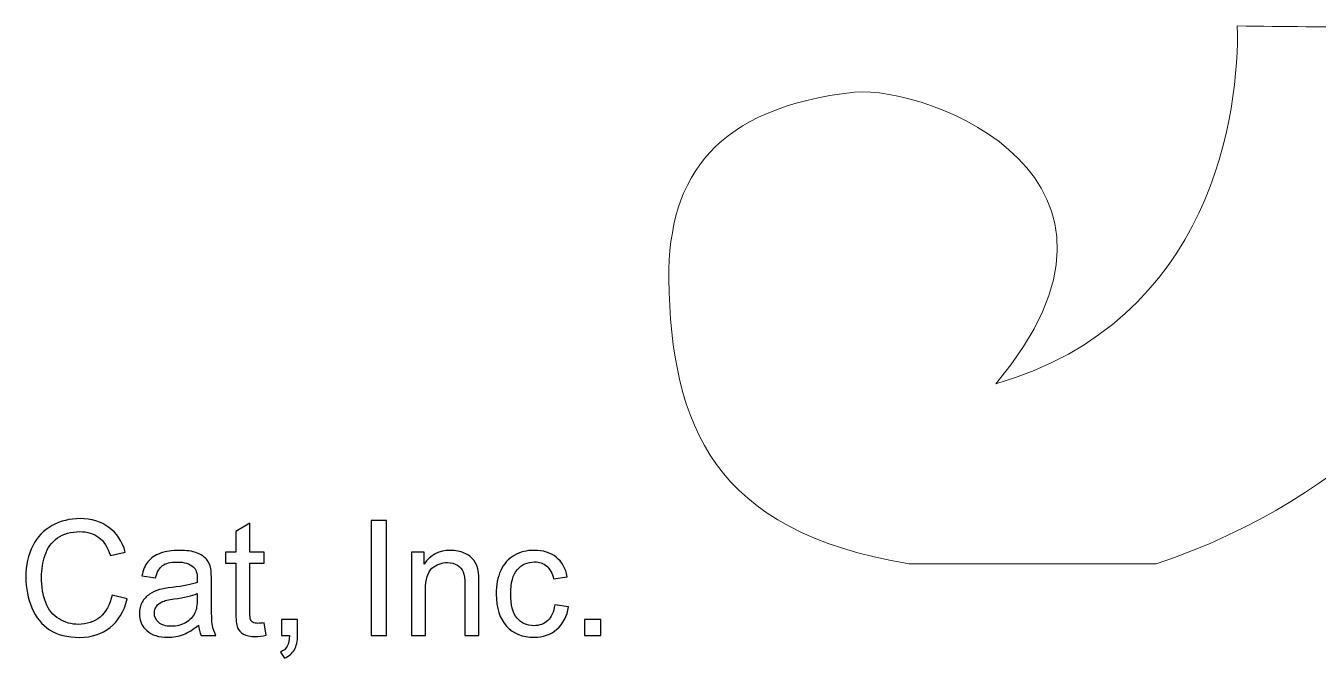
# Model space of a CAD drawing. Header units: inches. Extents: x -11.3 to 11.3, y -7.4 to 8.6.
# Drawn here: x -7.223 to -3.191, y -7.335 to -5.364 of the extents above; entities that cross this region are included whole.
import ezdxf

# ---------------------------------------------------------------- set-up
doc = ezdxf.new("R2010")
doc.units = ezdxf.units.IN
doc.header["$MEASUREMENT"] = 0
doc.layers.add('Layer 1', color=7, linetype='Continuous')

msp = doc.modelspace()

# ---------------------------------------------------------------- linework, layer by layer
at = {"layer": 'Layer 1', "color": 250, "lineweight": 9}
msp.add_open_spline([(-2.6107, -5.3708), (-2.9095, -5.3652), (-3.1444, -5.3697), (-3.4432, -5.3641), (-3.4432, -5.3641), (-3.4351, -5.6258), (-3.5209, -6.2874), (-4.1968, -6.4796), (-4.1968, -6.4796), (-3.6561, -5.838), (-4.4036, -5.551), (-4.6372, -5.5704), (-4.6372, -5.5704), (-5.0678, -5.6202), (-5.2171, -5.8282), (-5.2171, -6.1523), (-5.2171, -6.1523), (-5.208, -6.6124), (-5.0782, -6.9394), (-4.4671, -7.0412), (-4.4671, -7.0412), (-4.2102, -7.0412), (-3.9532, -7.0412), (-3.6963, -7.0412), (-3.6963, -7.0412), (-3.0752, -6.8363), (-2.6783, -6.373), (-2.7258, -6.1454), (-2.7258, -6.1454), (-2.7258, -6.1454), (-2.6107, -6.1471), (-2.6107, -6.1471)], degree=3, knots=[0, 0, 0, 0, 0.111111, 0.111111, 0.111111, 0.111111, 0.222222, 0.222222, 0.222222, 0.222222, 0.333333, 0.333333, 0.333333, 0.333333, 0.444444, 0.444444, 0.444444, 0.444444, 0.555556, 0.555556, 0.555556, 0.555556, 0.666667, 0.666667, 0.666667, 0.666667, 0.777778, 0.777778, 0.777778, 0.777778, 1, 1, 1, 1], dxfattribs=at)
at = {"layer": 'Layer 1', "color": 250}
for points, knots in [([(-6.9537, -7.1386), (-6.9537, -7.1386), (-6.9062, -7.1506), (-6.9062, -7.1506), (-6.9062, -7.1506), (-6.9162, -7.1895), (-6.9341, -7.2191), (-6.9598, -7.2396), (-6.9598, -7.2396), (-6.9857, -7.2601), (-7.0172, -7.2702), (-7.0545, -7.2702), (-7.0545, -7.2702), (-7.0931, -7.2702), (-7.1244, -7.2624), (-7.1486, -7.2467), (-7.1486, -7.2467), (-7.1727, -7.231), (-7.1912, -7.2082), (-7.2037, -7.1785), (-7.2037, -7.1785), (-7.2163, -7.1486), (-7.2227, -7.1166), (-7.2227, -7.0825), (-7.2227, -7.0825), (-7.2227, -7.0452), (-7.2156, -7.0127), (-7.2013, -6.985), (-7.2013, -6.985), (-7.1871, -6.9572), (-7.1668, -6.9361), (-7.1405, -6.9217), (-7.1405, -6.9217), (-7.1142, -6.9073), (-7.0853, -6.9001), (-7.0537, -6.9001), (-7.0537, -6.9001), (-7.0179, -6.9001), (-6.9878, -6.9092), (-6.9634, -6.9275), (-6.9634, -6.9275), (-6.939, -6.9457), (-6.922, -6.9713), (-6.9124, -7.0044), (-6.9124, -7.0044), (-6.9124, -7.0044), (-6.959, -7.0154), (-6.959, -7.0154), (-6.959, -7.0154), (-6.9673, -6.9893), (-6.9793, -6.9704), (-6.9952, -6.9585), (-6.9952, -6.9585), (-7.0109, -6.9466), (-7.0307, -6.9406), (-7.0547, -6.9406), (-7.0547, -6.9406), (-7.0822, -6.9406), (-7.1052, -6.9472), (-7.1237, -6.9604), (-7.1237, -6.9604), (-7.1422, -6.9736), (-7.1552, -6.9913), (-7.1626, -7.0136), (-7.1626, -7.0136), (-7.1701, -7.0357), (-7.1738, -7.0586), (-7.1738, -7.0822), (-7.1738, -7.0822), (-7.1738, -7.1127), (-7.1694, -7.1392), (-7.1606, -7.162), (-7.1606, -7.162), (-7.1517, -7.1846), (-7.1379, -7.2016), (-7.1192, -7.2129), (-7.1192, -7.2129), (-7.1004, -7.2241), (-7.0802, -7.2297), (-7.0583, -7.2297), (-7.0583, -7.2297), (-7.0318, -7.2297), (-7.0094, -7.2221), (-6.991, -7.2068), (-6.991, -7.2068), (-6.9726, -7.1915), (-6.9602, -7.1687), (-6.9537, -7.1386)], [0, 0, 0, 0, 0.043478, 0.043478, 0.043478, 0.043478, 0.086957, 0.086957, 0.086957, 0.086957, 0.130435, 0.130435, 0.130435, 0.130435, 0.173913, 0.173913, 0.173913, 0.173913, 0.217391, 0.217391, 0.217391, 0.217391, 0.26087, 0.26087, 0.26087, 0.26087, 0.304348, 0.304348, 0.304348, 0.304348, 0.347826, 0.347826, 0.347826, 0.347826, 0.391304, 0.391304, 0.391304, 0.391304, 0.434783, 0.434783, 0.434783, 0.434783, 0.478261, 0.478261, 0.478261, 0.478261, 0.521739, 0.521739, 0.521739, 0.521739, 0.565217, 0.565217, 0.565217, 0.565217, 0.608696, 0.608696, 0.608696, 0.608696, 0.652174, 0.652174, 0.652174, 0.652174, 0.695652, 0.695652, 0.695652, 0.695652, 0.73913, 0.73913, 0.73913, 0.73913, 0.782609, 0.782609, 0.782609, 0.782609, 0.826087, 0.826087, 0.826087, 0.826087, 0.869565, 0.869565, 0.869565, 0.869565, 0.913043, 0.913043, 0.913043, 0.913043, 1, 1, 1, 1]), ([(-6.4795, -7.2248), (-6.4795, -7.2248), (-6.4732, -7.2636), (-6.4732, -7.2636), (-6.4732, -7.2636), (-6.4855, -7.2662), (-6.4966, -7.2676), (-6.5063, -7.2676), (-6.5063, -7.2676), (-6.5223, -7.2676), (-6.5347, -7.2651), (-6.5435, -7.26), (-6.5435, -7.26), (-6.5522, -7.255), (-6.5584, -7.2483), (-6.562, -7.2401), (-6.562, -7.2401), (-6.5656, -7.2319), (-6.5674, -7.2146), (-6.5674, -7.1882), (-6.5674, -7.1882), (-6.5674, -7.1882), (-6.5674, -7.0391), (-6.5674, -7.0391), (-6.5674, -7.0391), (-6.5674, -7.0391), (-6.5997, -7.0391), (-6.5997, -7.0391), (-6.5997, -7.0391), (-6.5997, -7.0391), (-6.5997, -7.0049), (-6.5997, -7.0049), (-6.5997, -7.0049), (-6.5997, -7.0049), (-6.5674, -7.0049), (-6.5674, -7.0049), (-6.5674, -7.0049), (-6.5674, -7.0049), (-6.5674, -6.9406), (-6.5674, -6.9406), (-6.5674, -6.9406), (-6.5674, -6.9406), (-6.5237, -6.9143), (-6.5237, -6.9143), (-6.5237, -6.9143), (-6.5237, -6.9143), (-6.5237, -7.0049), (-6.5237, -7.0049), (-6.5237, -7.0049), (-6.5237, -7.0049), (-6.4795, -7.0049), (-6.4795, -7.0049), (-6.4795, -7.0049), (-6.4795, -7.0049), (-6.4795, -7.0391), (-6.4795, -7.0391), (-6.4795, -7.0391), (-6.4795, -7.0391), (-6.5237, -7.0391), (-6.5237, -7.0391), (-6.5237, -7.0391), (-6.5237, -7.0391), (-6.5237, -7.1906), (-6.5237, -7.1906), (-6.5237, -7.1906), (-6.5237, -7.2032), (-6.5229, -7.2112), (-6.5214, -7.2148), (-6.5214, -7.2148), (-6.5198, -7.2184), (-6.5173, -7.2212), (-6.5138, -7.2234), (-6.5138, -7.2234), (-6.5103, -7.2255), (-6.5053, -7.2266), (-6.4988, -7.2266), (-6.4988, -7.2266), (-6.4939, -7.2266), (-6.4875, -7.226), (-6.4795, -7.2248)], [0, 0, 0, 0, 0.047619, 0.047619, 0.047619, 0.047619, 0.095238, 0.095238, 0.095238, 0.095238, 0.142857, 0.142857, 0.142857, 0.142857, 0.190476, 0.190476, 0.190476, 0.190476, 0.238095, 0.238095, 0.238095, 0.238095, 0.285714, 0.285714, 0.285714, 0.285714, 0.333333, 0.333333, 0.333333, 0.333333, 0.380952, 0.380952, 0.380952, 0.380952, 0.428571, 0.428571, 0.428571, 0.428571, 0.47619, 0.47619, 0.47619, 0.47619, 0.52381, 0.52381, 0.52381, 0.52381, 0.571429, 0.571429, 0.571429, 0.571429, 0.619048, 0.619048, 0.619048, 0.619048, 0.666667, 0.666667, 0.666667, 0.666667, 0.714286, 0.714286, 0.714286, 0.714286, 0.761905, 0.761905, 0.761905, 0.761905, 0.809524, 0.809524, 0.809524, 0.809524, 0.857143, 0.857143, 0.857143, 0.857143, 0.904762, 0.904762, 0.904762, 0.904762, 1, 1, 1, 1]), ([(-6.145, -7.2641), (-6.145, -7.2641), (-6.145, -6.9062), (-6.145, -6.9062), (-6.145, -6.9062), (-6.145, -6.9062), (-6.0977, -6.9062), (-6.0977, -6.9062), (-6.0977, -6.9062), (-6.0977, -6.9062), (-6.0977, -7.2641), (-6.0977, -7.2641), (-6.0977, -7.2641), (-6.0977, -7.2641), (-6.145, -7.2641), (-6.145, -7.2641)], [0, 0, 0, 0, 0.2, 0.2, 0.2, 0.2, 0.4, 0.4, 0.4, 0.4, 0.6, 0.6, 0.6, 0.6, 1, 1, 1, 1]), ([(-6.6843, -7.2321), (-6.7007, -7.246), (-6.7163, -7.2557), (-6.7313, -7.2615), (-6.7313, -7.2615), (-6.7464, -7.2671), (-6.7626, -7.27), (-6.7798, -7.27), (-6.7798, -7.27), (-6.8083, -7.27), (-6.8302, -7.2631), (-6.8455, -7.2491), (-6.8455, -7.2491), (-6.8607, -7.2352), (-6.8684, -7.2174), (-6.8684, -7.1958), (-6.8684, -7.1958), (-6.8684, -7.1831), (-6.8656, -7.1715), (-6.8597, -7.161), (-6.8597, -7.161), (-6.854, -7.1505), (-6.8464, -7.1421), (-6.8371, -7.1357), (-6.8371, -7.1357), (-6.8277, -7.1294), (-6.8172, -7.1246), (-6.8054, -7.1213), (-6.8054, -7.1213), (-6.7968, -7.1191), (-6.7838, -7.1168), (-6.7664, -7.1147), (-6.7664, -7.1147), (-6.7309, -7.1105), (-6.7047, -7.1055), (-6.688, -7.0996), (-6.688, -7.0996), (-6.6878, -7.0936), (-6.6877, -7.0897), (-6.6877, -7.0881), (-6.6877, -7.0881), (-6.6877, -7.0702), (-6.6919, -7.0576), (-6.7002, -7.0503), (-6.7002, -7.0503), (-6.7114, -7.0403), (-6.7282, -7.0354), (-6.7502, -7.0354), (-6.7502, -7.0354), (-6.7709, -7.0354), (-6.7862, -7.039), (-6.7961, -7.0462), (-6.7961, -7.0462), (-6.8059, -7.0535), (-6.8132, -7.0663), (-6.8179, -7.0847), (-6.8179, -7.0847), (-6.8179, -7.0847), (-6.8608, -7.0788), (-6.8608, -7.0788), (-6.8608, -7.0788), (-6.8569, -7.0605), (-6.8505, -7.0456), (-6.8416, -7.0343), (-6.8416, -7.0343), (-6.8327, -7.023), (-6.8197, -7.0142), (-6.8027, -7.0081), (-6.8027, -7.0081), (-6.7858, -7.0021), (-6.7662, -6.999), (-6.7439, -6.999), (-6.7439, -6.999), (-6.7217, -6.999), (-6.7038, -7.0016), (-6.69, -7.0068), (-6.69, -7.0068), (-6.6762, -7.0121), (-6.666, -7.0186), (-6.6594, -7.0265), (-6.6594, -7.0265), (-6.6529, -7.0344), (-6.6484, -7.0443), (-6.6457, -7.0564), (-6.6457, -7.0564), (-6.6443, -7.0639), (-6.6436, -7.0774), (-6.6436, -7.0969), (-6.6436, -7.0969), (-6.6436, -7.0969), (-6.6436, -7.1555), (-6.6436, -7.1555), (-6.6436, -7.1555), (-6.6436, -7.1964), (-6.6427, -7.2222), (-6.6407, -7.233), (-6.6407, -7.233), (-6.6389, -7.2438), (-6.6352, -7.2542), (-6.6297, -7.2641), (-6.6297, -7.2641), (-6.6297, -7.2641), (-6.6756, -7.2641), (-6.6756, -7.2641), (-6.6756, -7.2641), (-6.6801, -7.2551), (-6.6831, -7.2444), (-6.6843, -7.2321)], [0, 0, 0, 0, 0.035714, 0.035714, 0.035714, 0.035714, 0.071429, 0.071429, 0.071429, 0.071429, 0.107143, 0.107143, 0.107143, 0.107143, 0.142857, 0.142857, 0.142857, 0.142857, 0.178571, 0.178571, 0.178571, 0.178571, 0.214286, 0.214286, 0.214286, 0.214286, 0.25, 0.25, 0.25, 0.25, 0.285714, 0.285714, 0.285714, 0.285714, 0.321429, 0.321429, 0.321429, 0.321429, 0.357143, 0.357143, 0.357143, 0.357143, 0.392857, 0.392857, 0.392857, 0.392857, 0.428571, 0.428571, 0.428571, 0.428571, 0.464286, 0.464286, 0.464286, 0.464286, 0.5, 0.5, 0.5, 0.5, 0.535714, 0.535714, 0.535714, 0.535714, 0.571429, 0.571429, 0.571429, 0.571429, 0.607143, 0.607143, 0.607143, 0.607143, 0.642857, 0.642857, 0.642857, 0.642857, 0.678571, 0.678571, 0.678571, 0.678571, 0.714286, 0.714286, 0.714286, 0.714286, 0.75, 0.75, 0.75, 0.75, 0.785714, 0.785714, 0.785714, 0.785714, 0.821429, 0.821429, 0.821429, 0.821429, 0.857143, 0.857143, 0.857143, 0.857143, 0.892857, 0.892857, 0.892857, 0.892857, 0.928571, 0.928571, 0.928571, 0.928571, 1, 1, 1, 1]), ([(-6.0197, -7.2641), (-6.0197, -7.2641), (-6.0197, -7.0049), (-6.0197, -7.0049), (-6.0197, -7.0049), (-6.0197, -7.0049), (-5.9802, -7.0049), (-5.9802, -7.0049), (-5.9802, -7.0049), (-5.9802, -7.0049), (-5.9802, -7.0417), (-5.9802, -7.0417), (-5.9802, -7.0417), (-5.9612, -7.0132), (-5.9337, -6.999), (-5.8977, -6.999), (-5.8977, -6.999), (-5.8821, -6.999), (-5.8677, -7.0018), (-5.8547, -7.0074), (-5.8547, -7.0074), (-5.8415, -7.0131), (-5.8317, -7.0204), (-5.8252, -7.0296), (-5.8252, -7.0296), (-5.8187, -7.0386), (-5.8142, -7.0495), (-5.8115, -7.062), (-5.8115, -7.062), (-5.8099, -7.0701), (-5.8091, -7.0844), (-5.8091, -7.1047), (-5.8091, -7.1047), (-5.8091, -7.1047), (-5.8091, -7.2641), (-5.8091, -7.2641), (-5.8091, -7.2641), (-5.8091, -7.2641), (-5.8531, -7.2641), (-5.8531, -7.2641), (-5.8531, -7.2641), (-5.8531, -7.2641), (-5.8531, -7.1064), (-5.8531, -7.1064), (-5.8531, -7.1064), (-5.8531, -7.0886), (-5.8547, -7.0751), (-5.8582, -7.0662), (-5.8582, -7.0662), (-5.8616, -7.0574), (-5.8677, -7.0503), (-5.8763, -7.0451), (-5.8763, -7.0451), (-5.8851, -7.0397), (-5.8952, -7.0371), (-5.907, -7.0371), (-5.907, -7.0371), (-5.9257, -7.0371), (-5.9418, -7.0431), (-5.9555, -7.0549), (-5.9555, -7.0549), (-5.9691, -7.0668), (-5.9758, -7.0893), (-5.9758, -7.1226), (-5.9758, -7.1226), (-5.9758, -7.1226), (-5.9758, -7.2641), (-5.9758, -7.2641), (-5.9758, -7.2641), (-5.9758, -7.2641), (-6.0197, -7.2641), (-6.0197, -7.2641)], [0, 0, 0, 0, 0.052632, 0.052632, 0.052632, 0.052632, 0.105263, 0.105263, 0.105263, 0.105263, 0.157895, 0.157895, 0.157895, 0.157895, 0.210526, 0.210526, 0.210526, 0.210526, 0.263158, 0.263158, 0.263158, 0.263158, 0.315789, 0.315789, 0.315789, 0.315789, 0.368421, 0.368421, 0.368421, 0.368421, 0.421053, 0.421053, 0.421053, 0.421053, 0.473684, 0.473684, 0.473684, 0.473684, 0.526316, 0.526316, 0.526316, 0.526316, 0.578947, 0.578947, 0.578947, 0.578947, 0.631579, 0.631579, 0.631579, 0.631579, 0.684211, 0.684211, 0.684211, 0.684211, 0.736842, 0.736842, 0.736842, 0.736842, 0.789474, 0.789474, 0.789474, 0.789474, 0.842105, 0.842105, 0.842105, 0.842105, 0.894737, 0.894737, 0.894737, 0.894737, 1, 1, 1, 1]), ([(-5.5725, -7.1691), (-5.5725, -7.1691), (-5.5293, -7.1748), (-5.5293, -7.1748), (-5.5293, -7.1748), (-5.534, -7.2046), (-5.5461, -7.2279), (-5.5656, -7.2447), (-5.5656, -7.2447), (-5.585, -7.2616), (-5.6089, -7.27), (-5.6372, -7.27), (-5.6372, -7.27), (-5.6727, -7.27), (-5.7012, -7.2584), (-5.7227, -7.2352), (-5.7227, -7.2352), (-5.7443, -7.2121), (-5.7552, -7.1788), (-5.7552, -7.1355), (-5.7552, -7.1355), (-5.7552, -7.1075), (-5.7505, -7.083), (-5.7412, -7.062), (-5.7412, -7.062), (-5.7319, -7.041), (-5.7178, -7.0252), (-5.6988, -7.0147), (-5.6988, -7.0147), (-5.6799, -7.0042), (-5.6592, -6.999), (-5.637, -6.999), (-5.637, -6.999), (-5.6088, -6.999), (-5.5857, -7.0061), (-5.5679, -7.0204), (-5.5679, -7.0204), (-5.55, -7.0346), (-5.5385, -7.0548), (-5.5334, -7.0811), (-5.5334, -7.0811), (-5.5334, -7.0811), (-5.5762, -7.0876), (-5.5762, -7.0876), (-5.5762, -7.0876), (-5.5802, -7.0702), (-5.5874, -7.0571), (-5.5977, -7.0483), (-5.5977, -7.0483), (-5.6081, -7.0396), (-5.6206, -7.0351), (-5.6352, -7.0351), (-5.6352, -7.0351), (-5.6574, -7.0351), (-5.6754, -7.0431), (-5.6892, -7.059), (-5.6892, -7.059), (-5.7031, -7.0748), (-5.71, -7.0999), (-5.71, -7.1342), (-5.71, -7.1342), (-5.71, -7.1691), (-5.7033, -7.1944), (-5.6899, -7.2102), (-5.6899, -7.2102), (-5.6766, -7.226), (-5.6592, -7.2339), (-5.6377, -7.2339), (-5.6377, -7.2339), (-5.6204, -7.2339), (-5.6061, -7.2286), (-5.5945, -7.218), (-5.5945, -7.218), (-5.5829, -7.2074), (-5.5756, -7.1911), (-5.5725, -7.1691)], [0, 0, 0, 0, 0.05, 0.05, 0.05, 0.05, 0.1, 0.1, 0.1, 0.1, 0.15, 0.15, 0.15, 0.15, 0.2, 0.2, 0.2, 0.2, 0.25, 0.25, 0.25, 0.25, 0.3, 0.3, 0.3, 0.3, 0.35, 0.35, 0.35, 0.35, 0.4, 0.4, 0.4, 0.4, 0.45, 0.45, 0.45, 0.45, 0.5, 0.5, 0.5, 0.5, 0.55, 0.55, 0.55, 0.55, 0.6, 0.6, 0.6, 0.6, 0.65, 0.65, 0.65, 0.65, 0.7, 0.7, 0.7, 0.7, 0.75, 0.75, 0.75, 0.75, 0.8, 0.8, 0.8, 0.8, 0.85, 0.85, 0.85, 0.85, 0.9, 0.9, 0.9, 0.9, 1, 1, 1, 1]), ([(-6.688, -7.134), (-6.704, -7.1406), (-6.7279, -7.1461), (-6.7597, -7.1506), (-6.7597, -7.1506), (-6.7778, -7.1532), (-6.7907, -7.1561), (-6.7981, -7.1594), (-6.7981, -7.1594), (-6.8056, -7.1626), (-6.8114, -7.1674), (-6.8154, -7.1737), (-6.8154, -7.1737), (-6.8195, -7.18), (-6.8216, -7.1869), (-6.8216, -7.1946), (-6.8216, -7.1946), (-6.8216, -7.2063), (-6.8171, -7.2161), (-6.8082, -7.2239), (-6.8082, -7.2239), (-6.7994, -7.2316), (-6.7864, -7.2356), (-6.7693, -7.2356), (-6.7693, -7.2356), (-6.7524, -7.2356), (-6.7373, -7.2319), (-6.7242, -7.2245), (-6.7242, -7.2245), (-6.711, -7.2171), (-6.7012, -7.2069), (-6.6951, -7.1941), (-6.6951, -7.1941), (-6.6903, -7.1841), (-6.688, -7.1695), (-6.688, -7.1501), (-6.688, -7.1501), (-6.688, -7.1501), (-6.688, -7.134), (-6.688, -7.134)], [0, 0, 0, 0, 0.090909, 0.090909, 0.090909, 0.090909, 0.181818, 0.181818, 0.181818, 0.181818, 0.272727, 0.272727, 0.272727, 0.272727, 0.363636, 0.363636, 0.363636, 0.363636, 0.454545, 0.454545, 0.454545, 0.454545, 0.545455, 0.545455, 0.545455, 0.545455, 0.636364, 0.636364, 0.636364, 0.636364, 0.727273, 0.727273, 0.727273, 0.727273, 0.818182, 0.818182, 0.818182, 0.818182, 1, 1, 1, 1]), ([(-6.4251, -7.2641), (-6.4251, -7.2641), (-6.4251, -7.2141), (-6.4251, -7.2141), (-6.4251, -7.2141), (-6.4251, -7.2141), (-6.375, -7.2141), (-6.375, -7.2141), (-6.375, -7.2141), (-6.375, -7.2141), (-6.375, -7.2641), (-6.375, -7.2641), (-6.375, -7.2641), (-6.375, -7.2826), (-6.3782, -7.2974), (-6.3847, -7.3087), (-6.3847, -7.3087), (-6.3913, -7.32), (-6.4017, -7.3287), (-6.4157, -7.335), (-6.4157, -7.335), (-6.4157, -7.335), (-6.428, -7.3161), (-6.428, -7.3161), (-6.428, -7.3161), (-6.4187, -7.3121), (-6.4119, -7.3061), (-6.4075, -7.2982), (-6.4075, -7.2982), (-6.4031, -7.2903), (-6.4007, -7.279), (-6.4002, -7.2641), (-6.4002, -7.2641), (-6.4002, -7.2641), (-6.4251, -7.2641), (-6.4251, -7.2641)], [0, 0, 0, 0, 0.1, 0.1, 0.1, 0.1, 0.2, 0.2, 0.2, 0.2, 0.3, 0.3, 0.3, 0.3, 0.4, 0.4, 0.4, 0.4, 0.5, 0.5, 0.5, 0.5, 0.6, 0.6, 0.6, 0.6, 0.7, 0.7, 0.7, 0.7, 0.8, 0.8, 0.8, 0.8, 1, 1, 1, 1]), ([(-5.4792, -7.2641), (-5.4792, -7.2641), (-5.4792, -7.2141), (-5.4792, -7.2141), (-5.4792, -7.2141), (-5.4792, -7.2141), (-5.4292, -7.2141), (-5.4292, -7.2141), (-5.4292, -7.2141), (-5.4292, -7.2141), (-5.4292, -7.2641), (-5.4292, -7.2641), (-5.4292, -7.2641), (-5.4292, -7.2641), (-5.4792, -7.2641), (-5.4792, -7.2641)], [0, 0, 0, 0, 0.2, 0.2, 0.2, 0.2, 0.4, 0.4, 0.4, 0.4, 0.6, 0.6, 0.6, 0.6, 1, 1, 1, 1])]:
    msp.add_open_spline(points, degree=3, knots=knots, dxfattribs=at)

doc.saveas('drawing.dxf')
